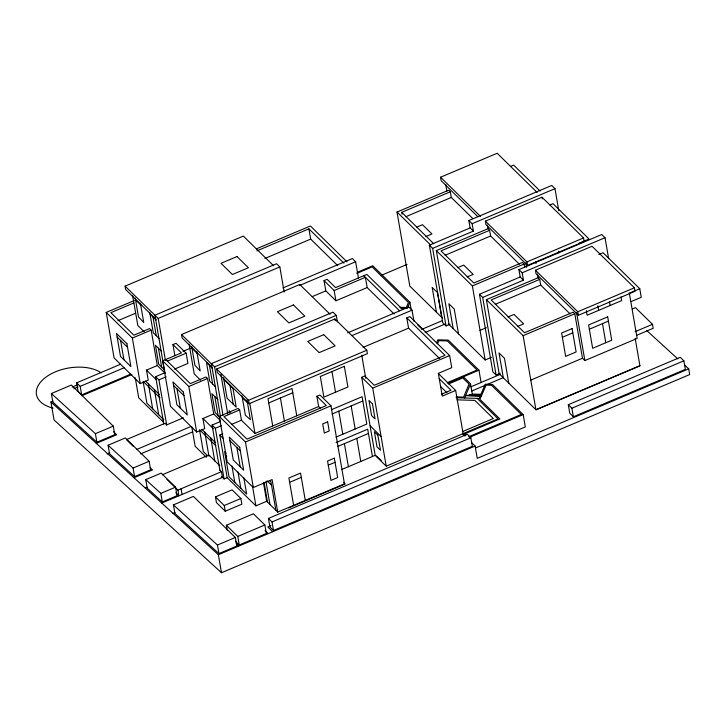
<?xml version="1.0" encoding="UTF-8"?>
<svg xmlns="http://www.w3.org/2000/svg" width="726" height="726" viewBox="0 0 726 726"><rect width="100%" height="100%" fill="white"/><g stroke="black" fill="none" stroke-linecap="round" stroke-linejoin="round"><path stroke-width="1.09" d="M407.313 308.368L409.881 302.188L372.719 265.761L357.174 272.341M436.553 342.853L437.823 339.804L448.323 340.14L478.96 370.178L481.084 382.484M437.569 343.688L438.822 340.675L447.379 340.948L477.082 370.06L447.27 382.675M464.604 397.993L470.521 383.782L463.37 376.776M155.972 319.268L125.68 289.565L125.09 286.153L243.328 236.104L273.629 265.798M165.292 373.391L157.288 365.541L146.498 370.106L148.249 380.215L140.245 383.6L114.091 357.963L106.232 312.425L134.383 300.5M256.369 248.873L310.41 225.995L347.001 261.859M133.856 302.942L110.878 312.661L133.883 335.212L149.592 328.569L151.162 330.112L157.288 365.541M256.886 250.86L308.913 228.844L343.924 263.166M477.935 216.775L441.172 180.729L440.564 177.226L497.165 153.268L537.131 192.435M117.875 320.71L135.626 313.196M264.899 258.474L310.683 239.099L337.735 265.616M442.624 318.278L409.8 286.098L397.013 212.037L448.695 190.167L450.32 191.764L451.309 197.463L472.898 218.626M402.041 214.234L401.714 212.337L450.32 191.764M510.587 166.408L513.654 165.111L540.099 191.029M125.09 286.153L158.195 318.424L279.837 266.932L284.165 291.997M405.798 216.72L451.309 197.463M106.232 312.425L132.377 338.062L151.162 330.112M416.506 227.238L422.505 224.697L431.952 233.972L425.953 236.504M282.977 287.923L352.373 258.547L355.631 261.75L358.508 278.385M212.4 367.674L182.108 337.98L181.518 334.559L299.756 284.51L330.058 314.213M299.702 285.418L355.631 261.75M51.374 393.528L71.384 385.052L113.274 426.126L114.753 434.665L96.876 442.234L52.853 402.068L51.374 393.528L95.396 433.685L96.876 442.234M130.707 374.144L81.666 394.908L78.081 391.387L76.602 382.847L120.425 364.298M72.264 387.067L77.355 384.916M174.884 355.722L172.96 344.569L176.037 343.271L186.146 353.172L187.916 363.427L174.349 369.171M394.182 314.04L367.165 287.56L335.911 300.782L325.802 290.881L324.032 280.626L327.127 279.319L335.603 287.623L366.839 274.401L402.631 309.485M470.13 227.928L429.384 245.179L432.642 248.374L473.397 231.122L470.13 227.928L468.86 220.522L551.715 185.457L554.973 188.651L558.784 210.721M73.943 388.709L78.009 386.985M76.602 382.847L80.187 386.359L124.019 367.81M684.527 365.033L688.72 368.853L689.7 374.552L221.484 572.732L54.042 419.964L50.938 401.968L52.98 401.097M468.86 220.522L472.118 223.717L554.973 188.651M356.765 273.43L372.139 266.923L408.402 302.47L406.306 307.497L399.899 307.298M485.385 221.158L541.986 197.2L583.55 237.946L584.149 241.449L527.548 265.407L485.984 224.67L485.385 221.158L526.94 261.904L527.548 265.407M183.025 351.32L190.321 348.226M312.253 296.616L325.802 290.881M220.123 420.227L213.707 413.947L202.926 418.512L204.678 428.621L196.673 432.006L170.519 406.369L162.651 360.831L181.436 352.881L172.96 344.569M81.911 395.715L131.896 374.562M167.361 361.121L186.146 353.172M324.032 280.626L334.142 290.527L365.396 277.305L367.165 287.56M449.113 324.64L436.326 250.579L488.008 228.708L489.633 230.305L490.622 235.995L519.417 264.228M381.077 275.426L407.041 264.436M489.633 230.305L441.027 250.878L473.824 283.022L522.43 262.449L524.063 264.046L524.635 267.377M549.9 204.95L552.976 203.652L589.031 238.99L578.794 243.328M163.831 424.066L155.645 376.667L164.875 372.765L154.937 315.22L276.579 263.738L279.837 266.932M445.12 255.262L490.622 235.995M155.645 376.667L158.903 379.87L166.082 376.83M220.532 416.742L211.357 363.635L333.007 312.144L336.265 315.338L337.399 321.872M211.357 363.635L214.624 366.83L336.265 315.338M216.666 369.017L334.913 318.968L366.802 350.231L367.392 353.653L249.154 403.701L217.256 372.438L216.666 369.017L248.564 400.28L249.154 403.701M457.716 267.64L463.714 265.099L473.161 274.364L467.163 276.905M162.651 360.831L188.805 386.468L207.591 378.518L213.707 413.947M95.396 433.685L113.274 426.126M347.69 332.826L408.802 306.962L412.059 310.156L413.974 321.246M96.331 443.377L116.632 434.783L113.438 431.652M351.992 335.584L412.059 310.156M526.94 261.904L583.55 237.946M436.326 250.579L472.381 285.926L524.063 264.046M520.188 276.996L479.432 294.248L482.69 297.442L523.446 280.191L520.188 276.996L518.908 269.591L601.763 234.516L605.021 237.711L608.651 258.683M439.602 358.562L408.566 328.143L406.796 317.888L409.872 316.581L449.639 355.568L451.735 367.674L438.341 373.345L442.27 396.133L455.665 390.47L463.124 433.622M108.074 445.247L125.335 437.941L149.129 461.273L150.609 469.813L134.555 476.61L109.544 453.795L108.074 445.247L133.076 468.061L134.555 476.61M518.908 269.591L522.166 272.785L605.021 237.711M183.369 417.804L166.681 424.873L165.047 423.276L126.406 439.629L133.403 446.49M535.434 270.226L592.035 246.268L634.397 287.795L635.005 291.298L578.404 315.256L536.042 273.729L535.434 270.226L577.796 311.753L578.404 315.256M107.085 453.922L109.708 452.815M363.118 347.373L408.566 328.143M248.564 400.28L366.802 350.231M640.005 365.822L536.024 409.836L499.17 373.709L486.375 299.647L538.057 277.768L539.717 279.401L540.707 285.091L570.155 313.959M136.506 449.539L190.802 426.552M421.915 329.286L442.198 320.701M539.717 279.401L491.112 299.974L524.544 332.744L573.15 312.162L574.81 313.795L582.479 358.236L584.866 360.568L637.165 338.434L629.26 292.678M598.932 254.445L603.025 252.712L639.778 288.739L641.249 297.288L631.021 301.617M318.641 406.542L316.872 396.287L319.948 394.989L330.974 405.798L344.46 483.843L277.722 512.093L272.105 479.587L253.32 487.536L227.165 461.899L219.297 416.361L238.083 408.411L239.662 409.954L241.431 420.209L254.98 433.486L318.641 406.542L320.22 408.085M239.662 409.954L223.953 416.597L246.958 439.148L326.328 405.553L316.872 396.287M425.182 332.49L444.448 324.331M140.626 453.913L192.835 431.816M495.196 304.357L540.707 285.091M219.878 470.267L212.074 425.073L220.277 421.606M429.384 245.179L442.778 322.743L446.036 325.947L450.193 324.186M268.747 402.921L292.778 392.748M212.074 425.073L215.332 428.276L221.484 425.672M231.612 424.365L241.431 420.209M133.076 468.061L149.129 461.273M277.722 512.093L266.687 501.285L255.906 505.85L227.165 477.672L219.806 435.055L222.746 433.812M477.173 398.392L498.036 418.838L386.214 466.174L375.188 455.356L361.702 377.311L364.779 376.014L374.235 385.279L444.993 355.323L406.796 317.888M508.037 316.972L514.035 314.431L523.673 323.878L517.674 326.419M480.049 330.357L486.257 327.735M134.011 477.753L152.487 469.931L150.119 467.617M145.754 479.632L160.827 493.381L162.297 501.929L147.224 488.171L145.754 479.632L161.19 473.098L175.538 487.155L177.008 495.704L161.653 502.201M162.261 474.786L208.906 455.039L219.806 465.729M219.297 416.361L245.452 441.998L330.974 405.798M361.702 377.311L372.737 388.12L449.639 355.568M145.309 488.072L147.305 487.228M331.51 409.655L362.092 396.714L366.821 424.057L335.993 437.106M332.009 414.047L362.837 400.997M577.796 311.753L634.397 287.795M486.375 299.647L523.128 335.666L574.81 313.795M630.567 292.642L639.778 288.739M160.827 493.381L175.538 487.155M166.953 479.387L177.906 490.123L221.475 471.682L222.455 477.381L161.753 503.073M448.287 323.832L485.168 359.987L491.411 357.346M447.924 383.319L478.96 370.178M221.484 476.419L224.089 478.978L227.22 477.654M448.523 383.981L462.798 377.937L469.032 384.054L463.596 397.122L456.128 396.886M562.36 337.272L572.814 332.853M632.419 308.94L635.477 307.642L652.492 324.322L653.182 328.306L636.829 335.23M173.423 504.879L193.425 496.402L235.324 537.476L236.794 546.016L218.925 553.584L174.893 513.418L173.423 504.879L217.446 545.035L218.925 553.584M589.349 329.196L608.424 321.119M441.735 394.154L451.018 390.225L439.203 378.636M336.093 442.561L367.701 429.184L372.429 456.527M479.432 294.248L492.836 371.812L496.094 375.006L500.25 373.246M470.693 386.885L499.969 374.489M172.979 513.318L175.03 512.447M215.459 496.902L232.066 489.868L240.869 498.499L241.858 504.189L225.241 511.222L216.439 502.592L215.459 496.902L224.261 505.523L225.241 511.222M337.617 446.517L368.445 433.467M471.891 390.951L485.467 385.207M487.563 384.317L503.227 377.683M224.261 505.523L240.869 498.499M635.114 331.673L652.547 324.295M328.279 465.166L335.049 462.299M289.647 482.309L301.299 477.372M530.797 380.106L582.479 358.236M341.601 469.577L375.188 455.356M227.292 530.588L226.376 525.252L253.447 513.79L264.854 524.971L266.333 533.519L239.253 544.981L235.451 541.251M462.417 431.625L493.326 418.548L474.813 400.398L456.981 399.835M288.639 507.937L345.24 483.97L343.716 482.481M268.429 518.428L467.272 434.257L470.856 437.778L472.336 446.318L273.493 530.488L269.909 526.976L268.429 518.428L272.014 521.94L273.493 530.488M468.805 436.698L521.304 414.482L491.52 385.279L486.157 385.116L479.868 399.309L499.915 418.956L464.522 433.939L465.82 435.219M469.277 437.424L523.192 414.6L525.315 426.906L475.548 447.969M217.446 545.035L235.324 537.476M226.376 525.252L237.783 536.432L264.854 524.971M272.014 521.94L470.856 437.778M270.934 525.624L267.803 526.949L272.686 531.741M568.304 404.7L680.28 357.301L683.865 360.822L685.344 369.362L573.358 416.76L569.774 413.248L568.304 404.7L571.888 408.221L573.358 416.76M50.938 401.968L218.372 554.728L475.113 446.054L477.245 458.36L688.72 368.853M571.888 408.221L683.865 360.822M400.816 308.16L406.224 308.332M472.29 394.036L481.293 394.318M470.838 394.617L480.966 394.944M469.522 394.88L480.775 395.243M468.197 395.144L480.585 395.543M466.882 395.407L481.519 395.879M465.566 395.679L480.204 396.142M456.227 397.721L479.242 398.456L485.149 384.245L492.464 384.481L523.192 414.6M646.857 330.657L677.83 358.925M440.564 177.226L480.521 216.402M401.714 212.337L433.712 243.7M397.013 212.037L430.663 245.025M417.45 324.649L421.924 329.032M363.762 275.708L399.563 310.792M438.341 373.473L455.665 390.47M440.555 386.468L446.853 392.648M462.634 433.821L464.921 436.063M471.619 442.633L475.113 446.054M370.069 425.735L381.096 436.544M376.395 455.91L381.141 460.556M181.518 334.559L211.81 364.261M191.991 348.289L197.127 353.326M212.536 368.427L206.483 362.501L209.705 381.159L215.758 387.085M223.844 379.507L232.982 388.474L236.204 407.132L227.066 398.166L223.535 377.729M242.33 397.639L247.475 402.676M135.562 299.883L140.699 304.92M150.055 314.086L156.108 320.021M207.591 378.518L206.021 376.975L190.312 383.618L165.728 359.524M159.33 338.679L153.277 332.744L149.747 312.307M200.612 380.197L194.241 373.944L189.096 344.169M217.918 399.618L211.874 393.692L215.141 412.622L219.642 417.042M230.777 412.214L229.225 410.707L229.616 412.931M144.184 331.791L137.813 325.538L132.667 295.763M161.49 351.212L155.446 345.286L158.713 364.216L164.766 370.151M173.568 385.461L183.968 395.652M229.933 440.718L240.333 450.91M269.437 480.43L270.961 481.919L275.853 510.269M267.068 480.803L271.524 485.168M202.926 418.512L213.344 428.721M219.806 435.055L223.009 438.195M117.14 337.055L127.54 347.246M146.498 370.106L156.108 379.526M201.882 429.338L215.168 442.361M226.113 453.088L224.652 451.663L228.989 476.728L246.631 494.025L243.809 477.672M200.258 430.454L215.731 445.619M225.214 454.921L226.666 456.336M145.454 380.932L159.466 394.663M143.113 381.332L160.029 397.921M207.663 455.828L203.307 451.554L199.532 429.738M219.842 470.085L221.475 471.682M206.338 457.262L195.167 446.299L191.791 426.797M163.795 419.737L146.879 403.148L143.294 382.42M163.541 422.214L138.739 397.893L135.363 378.391M265.035 530.524L268.212 533.637M236.295 543.801L238.682 546.133M175.765 492.754L178.895 495.822L177.906 490.123M635.159 338.289L639.896 365.722L535.915 409.727L523.128 335.666M621.002 296.97L621.637 300.618L587.134 315.22L586.345 310.655M609.504 301.834L610.13 305.483M602.498 323.624L605.802 342.736M597.852 305.791L598.632 310.347M576.598 312.688L584.866 360.568M558.557 251.132L558.866 252.957M541.986 197.2L542.286 198.951M535.715 261.777L536.024 263.602M537.431 274.119L538.057 277.768M525.805 262.894L526.568 267.35M522.166 272.785L523.446 280.191M487.373 225.06L488.008 228.708M508.754 383.101L504.461 358.263L499.016 352.927L503.309 377.765M472.118 223.717L473.397 231.122M482.69 297.442L496.094 375.006M472.381 285.926L485.168 359.987M445.755 184.431L446.917 191.11M470.521 383.782L472.463 395.062M458.514 333.86L454.231 309.022L448.886 303.786L453.178 328.624M432.642 248.374L446.036 325.947M441.798 317.462L437.506 292.623L432.161 287.387L436.453 312.225M409.881 302.188L411.125 309.367M372.737 388.12L386.214 466.174M361.739 355.168L365.741 378.328M334.142 290.527L335.911 300.782M351.175 405.934L355.159 428.993M356.784 438.404L360.768 461.464M334.913 318.968L335.203 320.674M308.913 228.844L310.683 239.099M331.964 371.558L335.53 392.221M338.806 411.17L342.79 434.23M344.414 443.64L348.398 466.7M296.762 415.807L292.043 388.455L268.012 398.628L272.731 425.971M305.283 500.432L300.555 473.08L288.903 478.017L293.631 505.36M280.408 397.984L284.392 421.044M265.961 481.529L269.918 504.443M264.101 482.427L267.495 502.074M249.835 403.72L254.98 433.486M263.511 482.863L266.687 501.285M247.012 400.008L250.416 419.682L245.37 415.227L242.03 395.861M245.452 441.998L253.32 487.536M252.539 486.347L255.906 505.85M230.024 385.57L233.246 404.228M236.885 447.525L240.224 466.827M237.992 471.973L240.814 488.326M220.904 374.435L227.737 414.001M231.975 466.065L234.797 482.427M214.624 366.83L223.027 415.517M209.442 365.396L212.664 384.054M214.832 396.587L218.099 415.526M237.783 536.432L239.253 544.981M215.332 428.276L224.089 478.978M196.819 351.547L200.167 370.913L194.931 365.296L191.682 346.511M210.803 438.087L214.76 460.974M204.786 432.188L208.925 456.164M218.372 554.728L221.484 572.732M188.805 386.468L196.673 432.006M177.017 388.837L180.347 408.139M158.195 318.424L165.455 360.468M153.014 316.99L156.235 335.648M158.404 348.181L161.671 367.12M181.073 488.779L182.063 494.479M158.903 379.87L166.708 425.055M140.399 303.141L143.739 322.507L138.503 316.881L135.254 298.105M154.384 389.68L158.713 414.746M148.358 383.782L152.687 408.847M132.377 338.062L140.245 383.6M134.9 377.429L135.236 379.326M120.589 340.43L123.928 359.733M80.187 386.359L81.666 394.908M53.062 408.139A36.164 20.591 -9.8 0 1 46.037 377.057A36.164 20.591 -9.8 0 1 101.268 372.892M236.994 256.55L220.994 263.32L232.402 274.51L248.401 267.74L236.994 256.55M293.422 304.956L277.423 311.726L288.83 322.916L304.829 316.146L293.422 304.956M323.742 334.677L307.742 341.447L319.15 352.636L335.149 345.866L323.742 334.677M344.333 366.321L320.311 376.495L323.878 397.149L347.908 386.985L344.333 366.321M327.644 421.86L322.716 423.948L324.295 433.059L329.214 430.972L327.644 421.86M572.079 328.597L561.625 333.025L565.654 356.384L576.117 351.956L572.079 328.597M607.689 316.872L588.614 324.939L592.652 348.298L611.719 340.222L607.689 316.872M334.332 458.179L327.562 461.037L330.911 480.412L337.681 477.545L334.332 458.179M372.447 403.819L368.98 400.425L371.585 415.535L375.052 418.929L372.447 403.819M377.856 435.155L374.389 431.761L377.003 446.862L380.469 450.265L377.856 435.155M183.351 392.094L172.96 381.903L176.908 404.763L187.299 414.954L183.351 392.094M239.716 447.352L229.316 437.152L233.264 460.012L243.664 470.212L239.716 447.352M126.923 343.688L116.532 333.497L120.48 356.357L130.88 366.548L126.923 343.688"/></g></svg>
